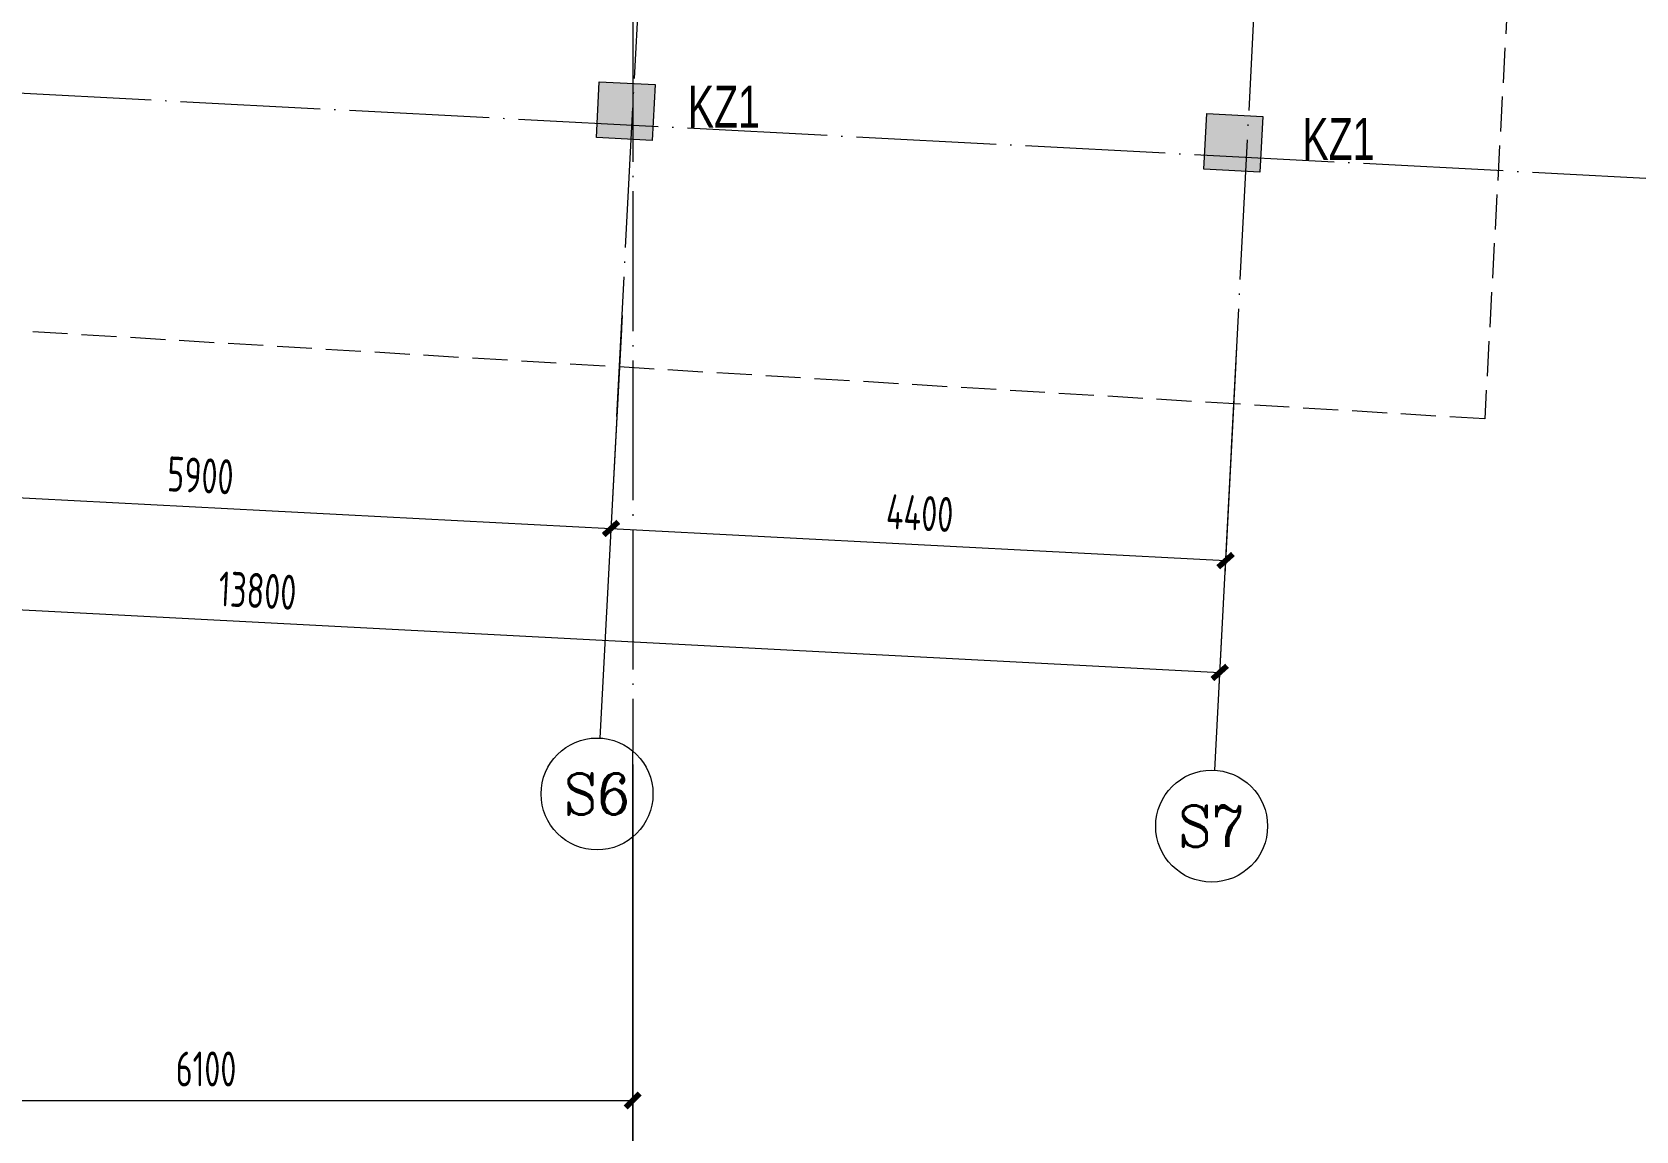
# Model space of a CAD drawing. Extents: x 5874492 to 7194610, y -939842 to -279257.
# Drawn here: x 6330551 to 6342017, y -487156 to -479302 of the extents above; entities that cross this region are included whole.
import ezdxf
from ezdxf.enums import TextEntityAlignment as Align

# ---------------------------------------------------------------- set-up
doc = ezdxf.new("R2010")
doc.units = 0
doc.header["$LTSCALE"] = 1000
doc.linetypes.add('DASH', pattern=[0.35, 0.25, -0.1])
doc.linetypes.add('DOTE', pattern=[2.42, 2, -0.2, 0.02, -0.2])
for name, color, linetype, lineweight in [('A-标注-轴号', 3, 'Continuous', 15), ('A-标注-轴号文字', 7, 'Continuous', 15), ('A-轴线-塔楼', 1, 'DOTE', 9), ('S-墙柱-COLU', 50, 'Continuous', 20), ('S-墙柱-HATCH', 251, 'Continuous', 20), ('S-板-BEAM-CON', 2, 'Continuous', 20), ('S-轴网-轴号', 3, 'Continuous', 20), ('S-轴网-轴线', 1, 'DOTE', 9), ('S-通用-TEXT', 7, 'Continuous', 20)]:
    doc.layers.add(name, color=color, linetype=linetype, lineweight=lineweight)
doc.styles.add('_TCH_AXIS', font='COMPLEX.shx', dxfattribs={"bigfont": 'hztxt.shx'})
doc.styles.add('BW_Dim', font='Bweng.shx', dxfattribs={"width": 0.7, "bigfont": 'hztxt.shx'})
doc.styles.add('COMPLEX', font='COMPLEX')
doc.styles.add('TSSD_REIN_T3', font='tssdeng.shx', dxfattribs={"width": 0.7, "bigfont": 'hztxt.shx'})
doc.dimstyles.new('_TCH_ARCH&&100', dxfattribs={"dimtxt": 250, "dimasz": 100, "dimexe": 100, "dimexo": 100, "dimgap": 100, "dimtad": 1, "dimdec": 0, "dimzin": 0, "dimdsep": 46, "dimtxsty": 'TSSD_REIN_T3', "dimblk": 'ARCHTICK', "dimcen": 0.09, "dimclrt": 7, "dimazin": 2, "dimtfac": 1, "dimtdec": 0, "dimtix": 1, "dimtmove": 2, "dimatfit": 3, "dimfxl": 0, "dimtolj": 1, "dimtzin": 0, "dimarcsym": 0})

# ---------------------------------------------------------------- blocks, each defined once
blk = doc.blocks.new('_ArchTick')
at = {"color": 0, "linetype": 'ByBlock', "const_width": 0.4}
blk.add_lwpolyline([(-0.5, -0.5), (0.5, 0.5)], dxfattribs=at)
blk = doc.blocks.new('*D2416')
at = {"layer": 'A-标注-轴号', "color": 0, "lineweight": -2, "transparency": 16777216}
for p, q in [((0, -8649), (0, -11949)), ((47200, -8649), (47200, -11949)), ((0, -11849), (47200, -11849))]:
    blk.add_line(p, q, dxfattribs=at)
at = {"layer": 'Defpoints', "color": 0, "transparency": 16777216}
for p in [(0, -8549), (47200, -8549), (47200, -11849)]:
    blk.add_point(p, dxfattribs=at)
at = {"layer": 'A-标注-轴号', "color": 0, "lineweight": -2, "transparency": 16777216, "xscale": 100, "yscale": 100, "zscale": 100, "rotation": 180}
blk.add_blockref('_ArchTick', (0, -11849), dxfattribs=at)
at = {"layer": 'A-标注-轴号', "color": 0, "lineweight": -2, "transparency": 16777216, "xscale": 100, "yscale": 100, "zscale": 100}
blk.add_blockref('_ArchTick', (47200, -11849), dxfattribs=at)
at = {"layer": 'A-标注-轴号', "color": 7, "transparency": 16777216, "insert": (23043, -11574), "char_height": 250, "attachment_point": 5, "style": 'TSSD_REIN_T3'}
blk.add_mtext('\\A1;47200', dxfattribs=at)
blk = doc.blocks.new('*D2430')
at = {"layer": 'A-标注-轴号', "color": 0, "lineweight": -2, "transparency": 16777216}
for p, q in [((41100, -8649), (41100, -11149)), ((47200, -8649), (47200, -11149)), ((41100, -11049), (47200, -11049))]:
    blk.add_line(p, q, dxfattribs=at)
at = {"layer": 'Defpoints', "color": 0, "transparency": 16777216}
for p in [(41100, -8549), (47200, -8549), (47200, -11049)]:
    blk.add_point(p, dxfattribs=at)
at = {"layer": 'A-标注-轴号', "color": 0, "lineweight": -2, "transparency": 16777216, "xscale": 100, "yscale": 100, "zscale": 100, "rotation": 180}
blk.add_blockref('_ArchTick', (41100, -11049), dxfattribs=at)
at = {"layer": 'A-标注-轴号', "color": 0, "lineweight": -2, "transparency": 16777216, "xscale": 100, "yscale": 100, "zscale": 100}
blk.add_blockref('_ArchTick', (47200, -11049), dxfattribs=at)
at = {"layer": 'A-标注-轴号', "color": 7, "transparency": 16777216, "insert": (44150, -10824), "char_height": 250, "attachment_point": 5, "style": 'TSSD_REIN_T3'}
blk.add_mtext('\\A1;6100', dxfattribs=at)
blk = doc.blocks.new('_AXISO')
blk.add_circle((0, 0), 0.5)
at = {"layer": 'S-轴网-轴号', "style": 'COMPLEX', "width": 1.041667}
blk.add_attdef('A', text='', height=0.56, dxfattribs=at).set_placement((-0.25, -0.28), (0.25, -0.28), align=Align.FIT)
blk = doc.blocks.new('*D2464')
at = {"layer": 'A-标注-轴号', "color": 0, "lineweight": -2, "transparency": 16777216}
for p, q in [((37732, -5047), (37610, -7369)), ((51513, -5768), (51392, -8090)), ((37616, -7269), (51397, -7990))]:
    blk.add_line(p, q, dxfattribs=at)
at = {"layer": 'Defpoints', "color": 0, "transparency": 16777216}
for p in [(37737, -4947), (51518, -5668), (51397, -7990)]:
    blk.add_point(p, dxfattribs=at)
at = {"layer": 'A-标注-轴号', "color": 0, "lineweight": -2, "transparency": 16777216, "xscale": 100, "yscale": 100, "zscale": 100}
for p, rotation in [((37616, -7269), 177.00612455064), ((51397, -7990), 357.0061245506401)]:
    blk.add_blockref('_ArchTick', p, dxfattribs=dict(at, rotation=rotation))
at = {"layer": 'A-标注-轴号', "color": 7, "transparency": 16777216, "insert": (44518, -7405), "char_height": 250, "attachment_point": 5, "rotation": 357.0061, "style": 'TSSD_REIN_T3'}
blk.add_mtext('\\A1;13800', dxfattribs=at)
blk = doc.blocks.new('*D2466')
at = {"layer": 'A-标注-轴号', "color": 0, "lineweight": -2, "transparency": 16777216}
for p, q in [((41227, -5230), (41147, -6753)), ((47119, -5538), (47039, -7061)), ((41153, -6653), (47045, -6961))]:
    blk.add_line(p, q, dxfattribs=at)
at = {"layer": 'Defpoints', "color": 0, "transparency": 16777216}
for p in [(41232, -5130), (47124, -5438), (47045, -6961)]:
    blk.add_point(p, dxfattribs=at)
at = {"layer": 'A-标注-轴号', "color": 0, "lineweight": -2, "transparency": 16777216, "xscale": 100, "yscale": 100, "zscale": 100}
for p, rotation in [((41153, -6653), 177.0061245506402), ((47045, -6961), 357.0061245506402)]:
    blk.add_blockref('_ArchTick', p, dxfattribs=dict(at, rotation=rotation))
at = {"layer": 'A-标注-轴号', "color": 7, "transparency": 16777216, "insert": (44110, -6582), "char_height": 250, "attachment_point": 5, "rotation": 357.0061, "style": 'TSSD_REIN_T3'}
blk.add_mtext('\\A1;5900', dxfattribs=at)
blk = doc.blocks.new('*D2467')
at = {"layer": 'A-标注-轴号', "color": 0, "lineweight": -2, "transparency": 16777216}
for p, q in [((47119, -5538), (47039, -7061)), ((51513, -5768), (51433, -7291)), ((47045, -6961), (51439, -7191))]:
    blk.add_line(p, q, dxfattribs=at)
at = {"layer": 'Defpoints', "color": 0, "transparency": 16777216}
for p in [(47124, -5438), (51518, -5668), (51439, -7191)]:
    blk.add_point(p, dxfattribs=at)
at = {"layer": 'A-标注-轴号', "color": 0, "lineweight": -2, "transparency": 16777216, "xscale": 100, "yscale": 100, "zscale": 100}
for p, rotation in [((47045, -6961), 177.00612455064), ((51439, -7191), 357.00612455064)]:
    blk.add_blockref('_ArchTick', p, dxfattribs=dict(at, rotation=rotation))
at = {"layer": 'A-标注-轴号', "color": 7, "transparency": 16777216, "insert": (49253, -6851), "char_height": 250, "attachment_point": 5, "rotation": 357.0061, "style": 'TSSD_REIN_T3'}
blk.add_mtext('\\A1;4400', dxfattribs=at)
blk = doc.blocks.new('A$C3FF375C5')
at = {"layer": 'A-标注-轴号'}
for p, q in [((47124.2, -5438.3), (46966.2, -8459.1)), ((51518.2, -5668.1), (51360.2, -8688.9)), ((47199.9, -8548.9), (47199.9, -12548.9))]:
    blk.add_line(p, q, dxfattribs=at)
at = {"layer": 'A-轴线-塔楼', "ltscale": 0.5}
for p, q in [((51480.4, -6390.5), (53403, 30371.3)), ((47086.4, -6160.7), (47445.9, 713.4)), ((54632.7, -4469), (36752.9, -3533.9))]:
    blk.add_line(p, q, dxfattribs=at)
at = {"layer": 'A-轴线-塔楼', "linetype": 'DOTE', "ltscale": 0.5}
blk.add_line((47200, 18440.3), (47200, -8548.9), dxfattribs=at)
at = {"layer": 'A-标注-轴号'}
ref = blk.add_blockref('_AXISO', (46945.3, -8858.6), dxfattribs=dict(at, xscale=800, yscale=800, zscale=800))
ref.add_attrib('A', 'S6', dxfattribs={"layer": 'A-标注-轴号文字', "ltscale": 0.2, "height": 294.28, "style": '_TCH_AXIS'}).set_placement((46707.1, -9005.7), (47183.5, -9005.7), align=Align.FIT)
ref = blk.add_blockref('_AXISO', (51339.3, -9088.4), dxfattribs=dict(at, xscale=800, yscale=800, zscale=800))
ref.add_attrib('A', 'S7', dxfattribs={"layer": 'A-标注-轴号文字', "ltscale": 0.2, "height": 294.28, "style": '_TCH_AXIS'}).set_placement((51101.1, -9235.5), (51577.5, -9235.5), align=Align.FIT)
for p1, p2, distance, picture, middle in [((37737, -4947.3), (51518.2, -5668.1), -2325, '*D2464', (44517.9, -7404.8)), ((41232.2, -5130.1), (47124.2, -5438.3), -1525, '*D2466', (44110.3, -6582.4)), ((47124.2, -5438.3), (51518.2, -5668.1), -1525, '*D2467', (49253.3, -6851.4)), ((41099.9, -8548.9), (47199.9, -8548.9), -2500, '*D2430', (44149.9, -10823.9))]:
    dim = blk.add_aligned_dim(p1=p1, p2=p2, distance=distance, dimstyle='_TCH_ARCH&&100', dxfattribs=at)
    dim.commit()
    dim.dimension.update_dxf_attribs({"geometry": picture, "text_midpoint": middle})
dim = blk.add_linear_dim(base=(47199.9, -11848.9), p1=(0, -8548.9), p2=(47199.9, -8548.9), angle=0, dimstyle='_TCH_ARCH&&100', dxfattribs=at)
dim.commit()
dim.dimension.update_dxf_attribs({"geometry": '*D2416', "text_midpoint": (23042.7, -11573.9), "dimtype": 129})

msp = doc.modelspace()

# ---------------------------------------------------------------- hatches: boundary and pattern name
at = {"layer": 'S-墙柱-HATCH', "ltscale": 0.2}
h = msp.add_hatch(color=256, dxfattribs=at)
h.dxf.hatch_style = 1
h.paths.add_polyline_path([(6334984.3, -480077.3), (6335005.2, -479677.8), (6334605.8, -479656.9), (6334584.8, -480056.3)])
h = msp.add_hatch(color=256, dxfattribs=at)
h.dxf.hatch_style = 1
h.paths.add_polyline_path([(6339328.4, -480304), (6339349.3, -479904.6), (6338949.8, -479883.6), (6338928.9, -480283.1)])

# ---------------------------------------------------------------- linework, layer by layer
at = {"layer": 'S-墙柱-COLU'}
for points in [[(6334605.8, -479656.9), (6335005.2, -479677.8), (6334984.3, -480077.3), (6334584.8, -480056.3)], [(6338949.8, -479883.6), (6339349.3, -479904.6), (6339328.4, -480304), (6338928.9, -480283.1)]]:
    msp.add_lwpolyline(points, close=True, dxfattribs=at)
at = {"layer": 'S-板-BEAM-CON', "linetype": 'DASH'}
msp.add_lwpolyline([(6327924.5, -478533.1), (6327924.5, -478533.1), (6327924.5, -467242.1), (6330948.9, -467242.1), (6330948.9, -457313.7), (6325335.5, -456918.2), (6325747.5, -444588.6), (6342927.6, -445514.5), (6340936.4, -482067.3), (6327810, -481279.7)], close=True, dxfattribs=at)

# ---------------------------------------------------------------- block references
at = {"layer": 'S-轴网-轴线', "ltscale": 0.2}
msp.add_blockref('A$C3FF375C5', (6287644.5, -475889.2), dxfattribs=at)

# ---------------------------------------------------------------- texts
at = {"layer": 'S-通用-TEXT', "color": 3, "style": 'BW_Dim', "width": 0.7}
for p in [(6335239, -479686.3), (6339633.1, -479915.5)]:
    msp.add_text('KZ1', height=300, dxfattribs=at).set_placement(p, align=Align.TOP_LEFT)

doc.saveas('drawing.dxf')
